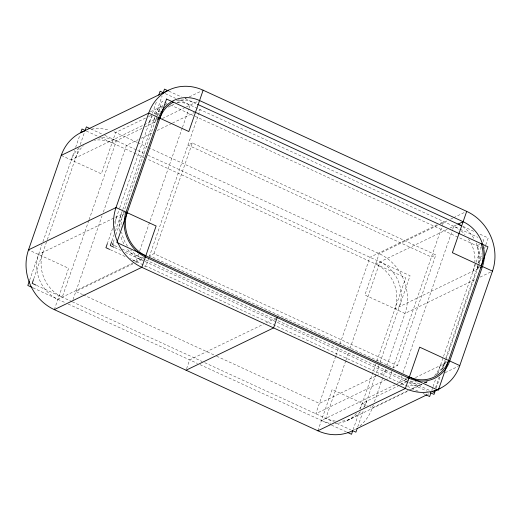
<?xml version="1.0" encoding="UTF-8"?>
<svg xmlns="http://www.w3.org/2000/svg" width="521" height="521" viewBox="0 0 521 521"><rect width="100%" height="100%" fill="white"/><g stroke="black" fill="none" stroke-linecap="round" stroke-linejoin="round"><path stroke-width="0.39" stroke-dasharray="2.6 1.95" d="M29.664 280.096L41.999 244.486M42.943 241.751L74.549 150.491M75.61 147.423L79.863 135.147M33.774 278.748L47.053 240.402M47.32 239.634L79.192 147.606M80.254 144.538L84.5 132.269M54.308 309.63L68.622 268.302L28.512 249.865M88.817 220.487L62.259 297.178A34.529 31.299 64.2 0 1 42.917 252.359M89.084 219.719L116.437 140.729A34.529 31.299 64.2 0 0 100.507 137.909M73.057 299.575L102.031 215.896M103.36 212.06L126.466 145.339L138.15 139.687M107.254 243.861L112.569 228.524M114.692 222.389L119.472 208.582M119.739 207.814L156.652 101.211M111.898 240.976L114.021 234.841M115.349 231.005L154.652 117.505M155.714 114.438L162.09 96.027M113.278 242.324L114.607 238.488M115.936 234.652L156.847 116.502M157.114 115.734L162.161 101.159L167.332 103.536M138.664 253.857L136.007 261.522A34.529 31.299 64.2 0 1 130.465 258.318M139.726 250.783L182.22 128.081M182.487 127.313L188.856 108.902M189.123 108.14L190.185 105.073A34.529 31.299 64.2 0 0 175.362 102.168M148.954 257.7L146.036 266.133L144.577 266.837M149.221 256.931L200.214 109.677L197.29 111.09M153.988 253.688L192.321 142.988L435.823 254.938L397.49 365.631L393.114 367.748L149.612 255.798L153.988 253.688L397.49 365.631M186.596 368.738L189.664 359.881L263.307 324.27M335.706 356.221L315.791 413.739L385.156 380.2M335.973 355.452L338.891 347.012M339.952 343.945L369.962 257.283L437.139 224.805M317.862 430.795L332.17 389.467L367.266 405.598M345.736 360.825L325.814 418.35A34.529 31.299 64.2 0 0 335.635 421.105M345.996 360.063L348.92 351.623M349.982 348.556L379.991 261.894A34.529 31.299 64.2 0 1 399.34 306.719M353.114 429.688L359.223 412.052M360.285 408.985L375.817 364.127M376.878 361.06L405.696 277.836L147.02 158.918M357.751 426.81L363.593 409.936M364.661 406.868L379.125 365.084M380.063 362.388L410.073 275.72L148.185 155.323M373.342 404.837L372.281 407.904A46.037 41.732 64.2 0 1 359.75 426.1M374.404 401.763L385.84 368.738M386.908 365.664L404.986 313.44A46.037 41.732 64.2 0 0 379.197 253.675L150.341 148.465M391.922 371.18L389.532 378.083L385.885 379.848M392.99 368.113L442.381 225.463M442.648 224.694L443.71 221.627L440.063 223.392M401.952 375.784L399.561 382.688A34.529 31.299 64.2 0 0 405.501 384.758M403.013 372.717L452.41 230.074M452.677 229.305L453.739 226.238A34.529 31.299 64.2 0 1 459.281 229.442M431.766 390.385L432.827 387.318M433.094 386.549L435.751 378.878M437.607 373.511L475.849 263.072M476.116 262.304L481.163 247.735M483.286 241.601L483.82 240.064L481.599 239.048M435.497 387.793L439.216 377.048M441.606 370.144L445.592 358.637M445.859 357.868L477.737 265.808M478.799 262.74L481.99 253.532M436.142 388.269L440.121 376.761M443.045 368.327L481.821 256.358M484.471 248.686L485.539 245.619M485.8 244.85L488.19 237.954L478.584 233.532M150.322 111.8L162.721 105.802M164.278 105.047L166.466 103.992M145.535 118.059L115.642 132.51L101.328 173.838L61.224 155.401M148.452 116.645L151.37 115.239M154.288 113.825L160.116 111.006M168.14 107.131L173.975 104.311M176.886 102.897L186.368 98.313M189.286 96.906L201.679 90.908M158.749 117.707L71.253 160.012A34.529 31.299 64.2 0 1 78.215 148.596M156.977 119.641L155.519 120.344A33.357 30.238 64.2 0 1 156.534 117.792M141.992 128.374L112.067 142.845A34.529 31.299 64.2 0 0 94.496 140.227M144.877 126.981L156.6 121.308M162.376 118.514L185.704 107.235M186.433 106.883L199.563 100.54M141.067 138.273L152.751 132.627M157.134 130.511L171.735 123.451M172.464 123.093L194.372 112.503M192.321 142.988L187.944 145.105L431.447 257.048L435.823 254.938M126.036 212.164L38.541 254.469A34.529 31.299 64.2 0 0 57.89 299.295L145.385 256.99M124.265 214.105L122.806 214.808A33.214 30.107 64.2 0 0 121.067 227.403M142.878 257.218L141.419 257.928A33.214 30.107 64.2 0 1 130.543 249.937M132.822 263.919L75.864 291.46L82.507 294.508M135.74 262.506L143.041 258.976M437.523 225.476L379.197 253.675L364.882 295.003L404.986 313.44L475.712 279.249M440.44 224.063L447.734 220.539M450.652 219.126L452.834 218.071M453.563 217.719L465.233 212.08M447.168 229.416L375.615 264.01A34.529 31.299 64.2 0 1 394.964 308.836L479.541 267.937M449.988 228.048L458.115 224.121M266.224 322.864L275.7 318.279M479.711 244.401L476.793 245.808L477.646 248.569A33.357 30.238 64.2 0 1 478.298 262.721M479.854 266.706L476.936 268.12A33.357 30.238 64.2 0 0 477.731 265.463M480.088 277.133L491.029 271.845M375.589 376.221L319.366 403.404L215.323 355.576M376.318 375.869L388.731 369.864M406.426 378.389L404.967 379.093A33.214 30.107 64.2 0 0 406.81 379.868M395.178 384.811L321.437 420.46A34.529 31.299 64.2 0 0 330.705 423.15M395.908 384.452L408.21 378.507M446.412 361.522L444.231 362.577A33.214 30.107 64.2 0 1 438.076 372.977M399.438 385.319L362.251 403.293A34.529 31.299 64.2 0 1 359.653 408.959M400.167 384.96L406.732 381.789M415.478 377.562L446.829 362.401M408.008 390.633L372.281 407.904L370.092 406.901M408.738 390.281L421.131 384.283M424.048 382.876L426.966 381.463M445.195 372.652L458.317 366.302M347.344 420.486L408.594 390.867M411.505 389.461L422.446 384.172M425.364 382.759L427.656 381.652M427.5 394.508L428.959 393.804M168.915 91.162L181.477 96.939M185.176 98.638L196.997 104.076M463.065 226.401L474.149 231.493M165.281 93.617L175.629 98.378M178.586 99.739L459.431 228.856M460.167 229.194L477.907 237.348M170.289 104.897L481.365 247.911M137.049 142.357L115.642 132.51A46.037 41.732 64.2 0 0 113.526 131.605M137.791 142.695L147.384 147.104M90.791 128.934L101.882 134.034M104.838 135.395L144.747 153.741M86.421 131.051L97.505 136.15M100.462 137.511L133.721 152.796M134.21 153.024L144.07 157.557M114.698 245.645L119.133 247.683M122.09 249.038L145.112 259.621M145.737 259.907L430.209 390.698M114.737 247.618L120.651 250.334M125.086 252.372L144.304 261.21M145.04 261.549L427.363 391.343M110.361 249.735L125.887 256.866M132.536 259.927L406.732 385.983M407.468 386.328L418.552 391.421M422.987 393.459L425.208 394.482M83.243 294.853L214.587 355.237M36.62 285.391L72.093 301.698M72.289 301.789L202.168 361.502M204.74 362.688L333.72 421.984M336.677 423.339L350.718 429.799M32.979 287.846L65.503 302.799M68.192 304.036L197.413 363.443M199.973 364.615L330.828 424.778M331.564 425.116L346.348 431.916M157.759 115.356A33.357 30.238 64.2 0 1 160.383 111.442M417.634 381.926A33.214 30.107 64.2 0 1 409.942 380.89M437.529 373.557A33.214 30.107 64.2 0 1 436.39 374.664M127.521 246.159A33.214 30.107 64.2 0 1 121.647 232.177M421.925 384.159A34.529 31.299 64.2 0 1 407.715 385.214M440.375 365.521A34.529 31.299 64.2 0 1 434.527 375.713M426.914 381.945A34.529 31.299 64.2 0 1 425.468 382.714M114.815 228.726A34.529 31.299 64.2 0 1 116.665 216.697M140.383 259.406A34.529 31.299 64.2 0 1 126.779 248.341M123.848 243.795A34.529 31.299 64.2 0 1 120.475 235.446M119.602 231.344A34.529 31.299 64.2 0 1 121.035 214.587M426.823 381.867A34.529 31.299 64.2 0 1 424.198 382.655M419.867 383.391A34.529 31.299 64.2 0 1 408.777 382.355M406.601 381.665A34.529 31.299 64.2 0 1 403.938 380.577M444.752 363.411A34.529 31.299 64.2 0 1 440.948 370.959M462.687 226.668A34.529 31.299 64.2 0 1 474.357 239.204M476.24 242.981A34.529 31.299 64.2 0 1 478.766 263.926M478.415 265.632A34.529 31.299 64.2 0 1 477.457 268.947M461.157 230.875A34.529 31.299 64.2 0 1 465.045 234.541M468.392 238.768A34.529 31.299 64.2 0 1 474.878 261.985M474.657 264.316A34.529 31.299 64.2 0 1 473.081 271.063M149.371 122.24A34.529 31.299 64.2 0 1 152.262 116.092M154.164 113.337A34.529 31.299 64.2 0 1 162.832 105.815M153.747 120.123A34.529 31.299 64.2 0 1 154.796 117.472M155.799 115.441A34.529 31.299 64.2 0 1 162.721 106.831M176.443 100.423A34.529 31.299 64.2 0 1 194.561 102.956M356.41 413.485A34.529 31.299 64.2 0 1 335.159 423.404M360.415 411.785A34.529 31.299 64.2 0 1 340.643 421.248M366.628 401.183A34.529 31.299 64.2 0 1 363.736 407.324M75.63 157.896A34.529 31.299 64.2 0 1 83.373 145.704M98.866 138.111A34.529 31.299 64.2 0 1 99.96 137.967M355.589 429.063A46.037 41.732 64.2 0 1 354.332 429.805M91.488 129.136A46.037 41.732 64.2 0 1 109.189 130.133"/><path stroke-width="0.78" d="M352.404 430.821A46.037 41.732 64.2 0 1 317.862 430.795L54.308 309.63A46.037 41.732 64.2 0 1 28.512 249.865L61.224 155.401A46.037 41.732 64.2 0 1 85.131 130.791M29.404 280.865L27.808 285.469L32.243 287.507M80.657 132.848L81.986 129.013L84.943 130.374M33.513 279.517L32.185 283.352L35.877 285.052M85.034 130.732L86.362 126.896L90.055 128.596M107.254 243.861L105.932 247.696L109.625 249.396M158.781 95.076L160.103 91.24L163.06 92.601M111.631 241.744L110.302 245.58L114.001 247.28M163.151 92.959L164.48 89.124L168.179 90.823M113.018 243.086L112.484 244.623L113.962 245.3M317.862 430.795L405.358 388.49A46.037 41.732 64.2 0 0 459.776 365.599L492.488 271.135A46.037 41.732 64.2 0 0 466.692 211.37L203.138 90.205L188.83 131.533L148.719 113.096L61.224 155.401M277.159 317.576L273.584 327.904L186.088 370.21M352.847 430.457L351.519 434.293L347.826 432.593M357.224 428.34L355.895 432.176L352.196 430.476M466.692 211.37L452.378 252.698L492.488 271.135M430.971 392.684L429.643 396.52L425.944 394.82M434.436 390.861L433.902 392.391L432.423 391.714M435.341 390.568L434.013 394.404L430.32 392.704M482.459 266.531L449.747 360.988A34.529 31.299 64.2 0 1 408.933 378.155L145.385 256.99A34.529 31.299 64.2 0 1 126.036 212.164L158.749 117.707A34.529 31.299 64.2 0 1 199.563 100.54L463.11 221.705A34.529 31.299 64.2 0 1 482.459 266.531L480.271 267.586M173.324 102.162L171.057 103.49A33.357 30.238 64.2 0 0 159.895 118.234L157.707 119.289M81.1 132.484L168.596 90.179M28.512 249.865L116.014 207.56L148.719 113.096A46.037 41.732 64.2 0 1 203.138 90.205M54.308 309.63L141.803 267.325L156.118 225.997L116.014 207.56A46.037 41.732 64.2 0 0 141.803 267.325L405.358 388.49L419.672 347.162L459.776 365.599M458.011 224.173L463.11 221.705M407.155 378.031L409.343 376.976A33.214 30.107 64.2 0 0 448.601 360.467M356.774 428.705L426.771 394.866M434.794 390.984L439.9 388.516M197.511 104.311L461.586 225.717M481.17 243.691L482.023 246.453A33.357 30.238 64.2 0 1 481.313 266.003M145.795 255.811A33.214 30.107 64.2 0 1 127.183 212.692M458.115 224.121A34.529 31.299 64.2 0 1 461.196 225.736M166.538 99.042L116.86 242.506L438.278 390.281L487.956 246.817L166.538 99.042"/></g></svg>
